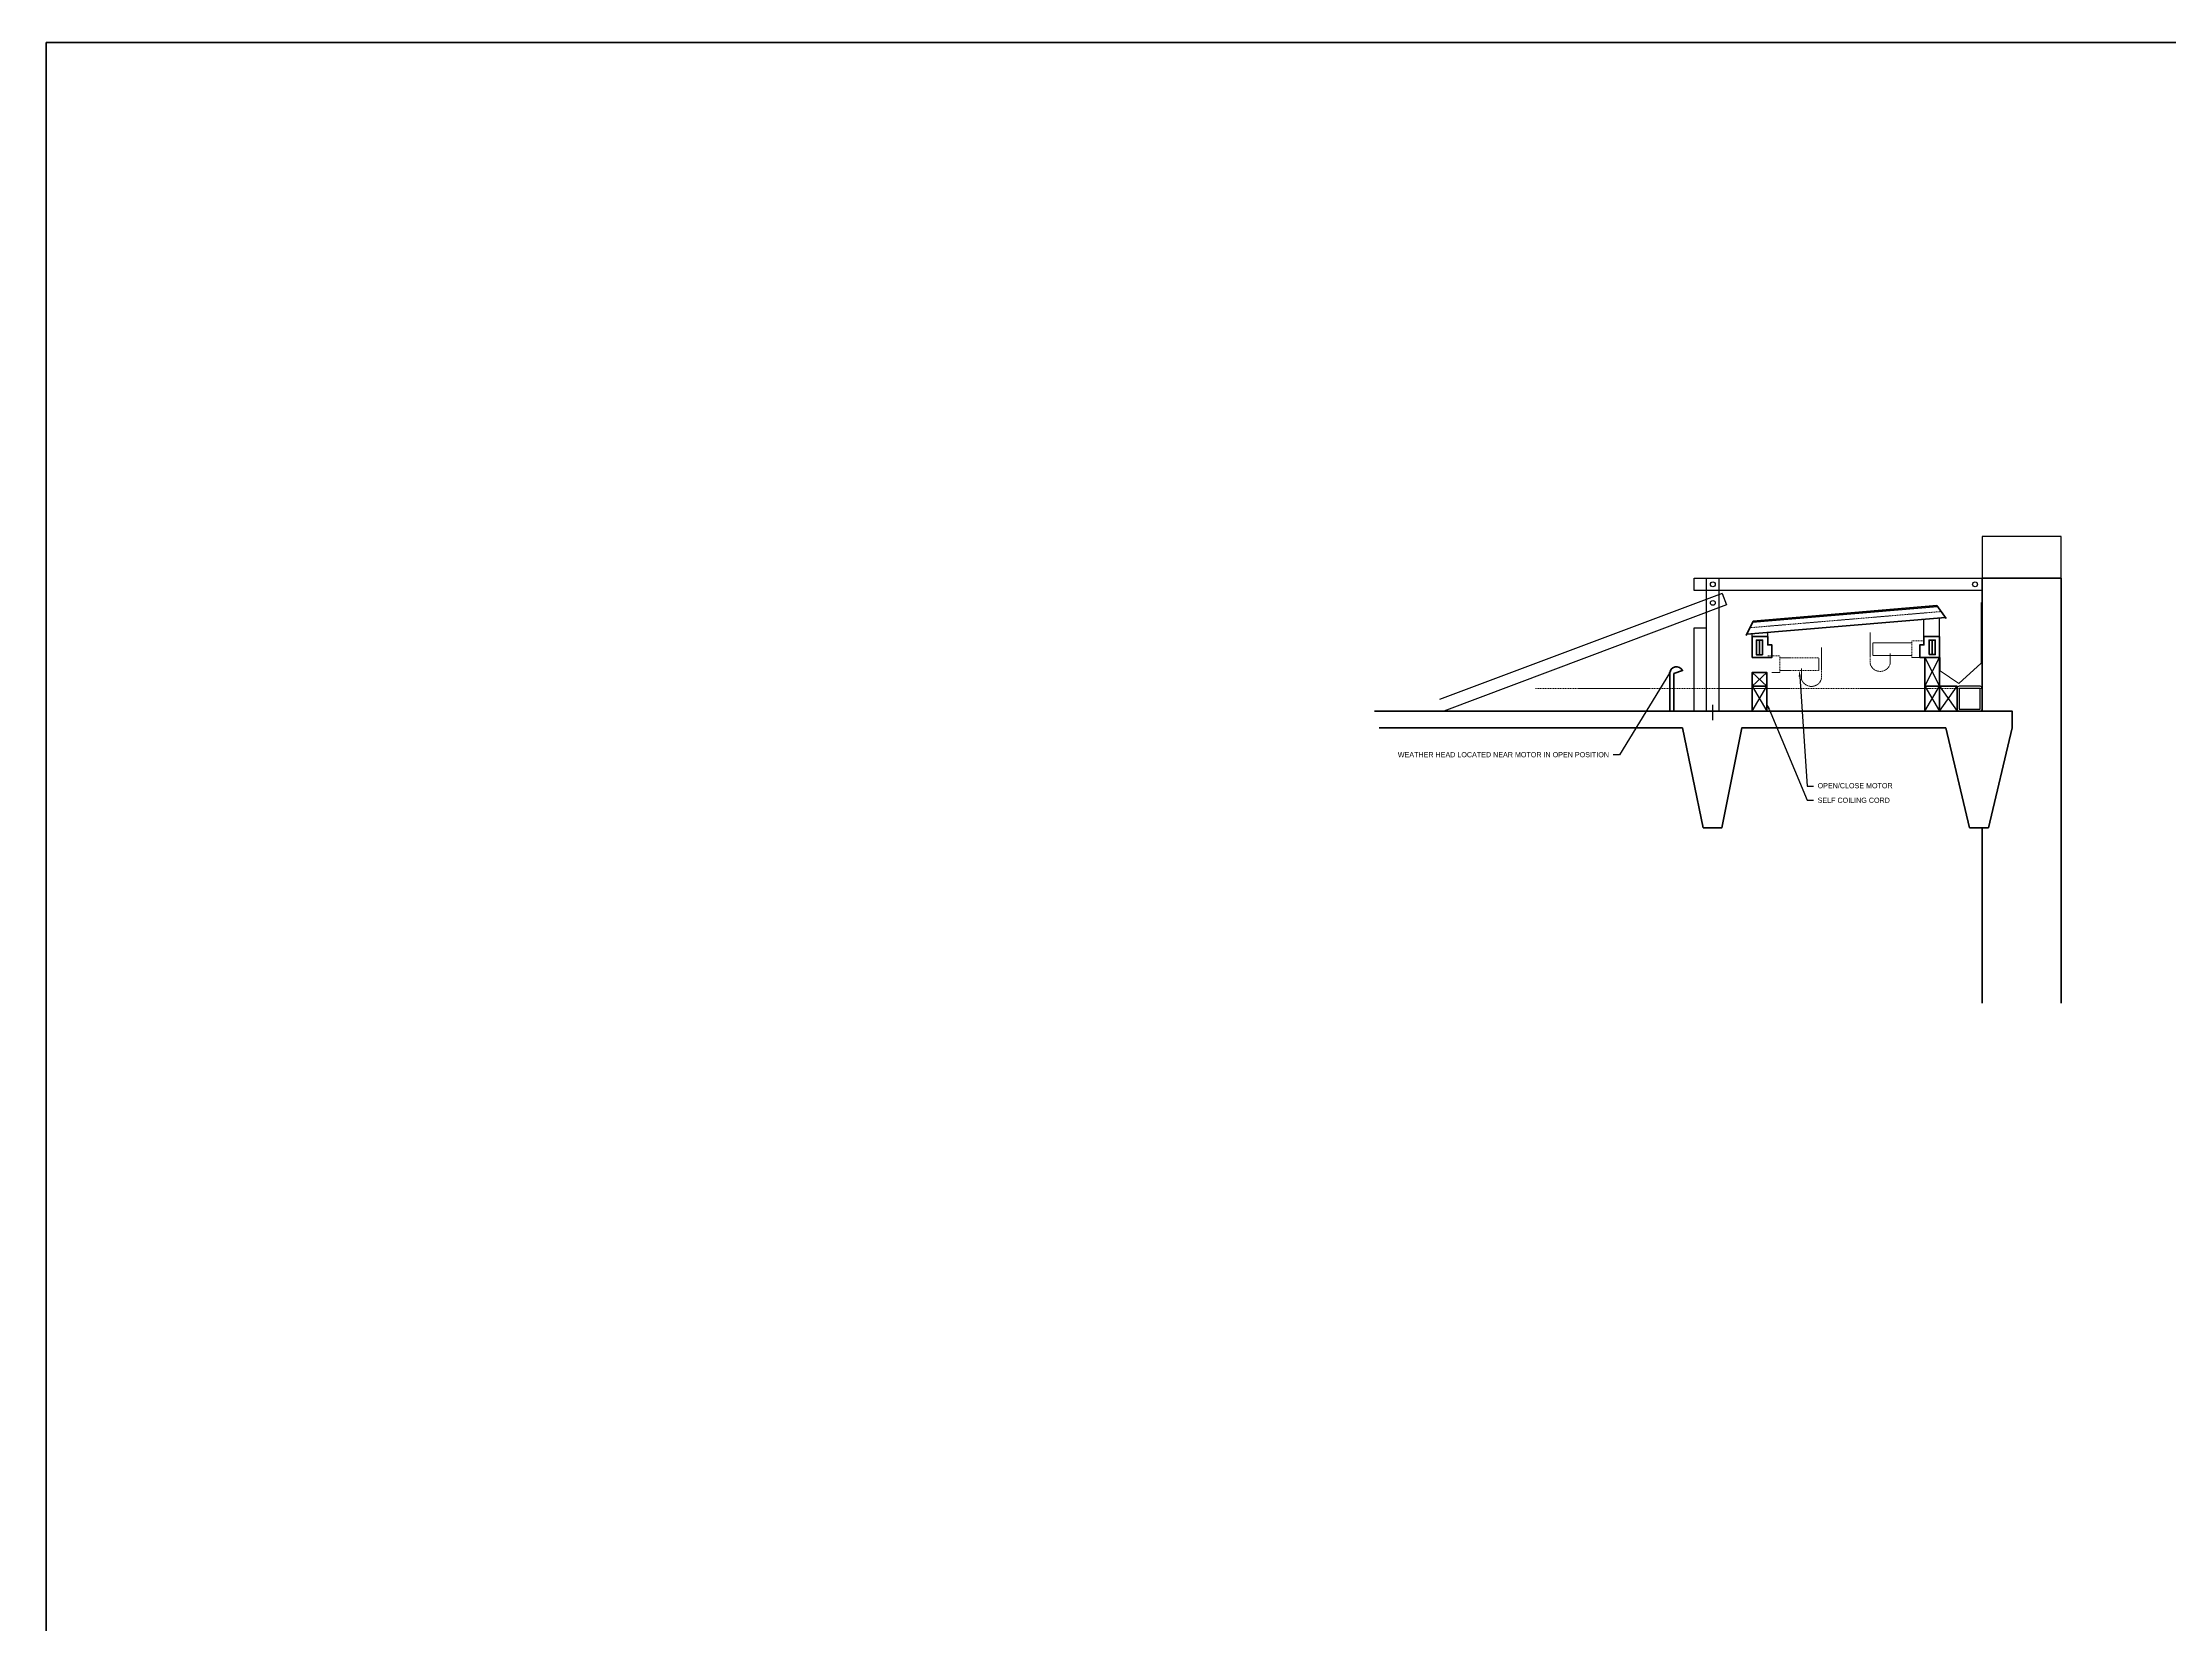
# Model space of a CAD drawing. Header units: inches. Extents: x -5536 to 8590, y -9140 to 228.
# Drawn here: x -485 to 26, y -4388 to -4008 of the extents above; entities that cross this region are included whole.
import ezdxf
from ezdxf import colors
from ezdxf.entities.mleader import LeaderData, LeaderLine
from ezdxf.math import Vec2, Vec3

# ---------------------------------------------------------------- set-up
doc = ezdxf.new("R2010")
doc.units = ezdxf.units.IN
doc.header["$LTSCALE"] = 0.125
doc.header["$MEASUREMENT"] = 0
doc.linetypes.add('DASHED', pattern=[0.75, 0.5, -0.25])
doc.layers.get('0').update_dxf_attribs({"linetype": 'CONTINUOUS'})
for name, color, linetype, lineweight in [('A-ELEV-1', 4, 'CONTINUOUS', 35), ('A-ELEV-2', 5, 'CONTINUOUS', 25), ('A-ELEV-3', 8, 'CONTINUOUS', 15), ('A-ELEV-BYND', 9, 'DASHED', 9), ('A-ELEV-CUT', 3, 'CONTINUOUS', 50), ('A-FLOR-BYND', 8, 'DASHED', 15), ('A-NOTE-REF', 8, 'CONTINUOUS', 15)]:
    doc.layers.add(name, color=color, linetype=linetype, lineweight=lineweight)
doc.styles.add('ANNOT-SM', font='swisse.ttf', dxfattribs={"width": 0.9, "height": 0.078125})

# ---------------------------------------------------------------- blocks, each defined once
blk = doc.blocks.new('skylight roller wall')
at = {"layer": 'A-ELEV-1'}
blk.add_line((-2.62, 15.67), (-2.62, 12.17), dxfattribs=at)
blk.add_lwpolyline([(-1.87, 12.17), (-3.37, 12.17), (-3.37, 15.67), (-1.87, 15.67)], close=True, dxfattribs=at)
at = {"layer": 'A-ELEV-CUT'}
blk.add_lwpolyline([(-4.38, 11.5), (0.37, 11.5), (0.37, 14.5), (-0.63, 14.5), (-0.63, 16.5), (-4.38, 16.5)], close=True, dxfattribs=at)
blk = doc.blocks.new('SMALL SKYLIGHT 02')
at = {"layer": 'A-ELEV-1'}
for p, q in [((6, 4.07), (8.05, 7.31)), ((8.05, 7.31), (52.36, 6.37)), ((54.26, 3.04), (52.36, 6.37)), ((6.18, 4.35), (54.1, 3.33))]:
    blk.add_line(p, q, dxfattribs=at)
at = {"layer": 'A-ELEV-2'}
for p, q in [((7.9, 7.06), (52.5, 6.12)), ((7.43, 3.64), (7.5, 4.32)), ((11.16, 3.24), (11.27, 4.24)), ((48.45, -0.71), (48.89, 3.44)), ((52.18, -1.11), (52.65, 3.36))]:
    blk.add_line(p, q, dxfattribs=at)
at = {"layer": 'A-ELEV-BYND'}
blk.add_line((7.12, 5.83), (53.23, 4.85), dxfattribs=at)
at = {"rotation": 353.9423042054772}
blk.add_blockref('skylight roller wall', (10.04, -13.23), dxfattribs=at)
at = {"xscale": -1, "rotation": 353.9423042054772}
blk.add_blockref('skylight roller wall', (46.09, -17.05), dxfattribs=at)
blk = doc.blocks.new('tube steel')
at = {"layer": 'A-ELEV-2'}
blk.add_lwpolyline([(-2.5, 0), (2.5, 0, 0.414214), (3, 0.5), (3, 5.5, 0.414214), (2.5, 6), (-2.5, 6, 0.414214), (-3, 5.5), (-3, 0.5, 0.414214)], format="xyb", close=True, dxfattribs=at)
blk.add_lwpolyline([(-2.5, 0.5), (2.5, 0.5), (2.5, 5.5), (-2.5, 5.5)], close=True, dxfattribs=at)
blk = doc.blocks.new('MOTOR')
at = {"layer": 'A-ELEV-BYND'}
blk.add_lwpolyline([(11.89, 6.01), (11.89, -1.5, -0.771141), (7.08, -1.5), (7.08, 0.99)], format="xyb", dxfattribs=at)
for points in [[(0, 0), (1.88, 0), (1.88, 4), (-1, 4)], [(1.88, 0.5), (11.26, 0.5), (11.26, 3.5), (1.88, 3.5)]]:
    blk.add_lwpolyline(points, dxfattribs=at)

msp = doc.modelspace()

# ---------------------------------------------------------------- linework, layer by layer
at = {"layer": 'A-ELEV-1'}
msp.add_lwpolyline([(-93.0726, -4168.5), (-93.0726, -4159.43996), (-90.95268, -4158.74002, 0.800510421), (-94.0726, -4159.43996), (-94.0726, -4168.5)], format="xyb", dxfattribs=at)
for points in [[(-70.7502, -4162.5), (-74.2502, -4162.5), (-74.2502, -4159.17925), (-70.7502, -4159.17925)], [(-29.2502, -4162.5), (-32.7502, -4162.5), (-32.7502, -4155.57508), (-29.2502, -4155.57508)], [(-70.7502, -4168.5), (-74.2502, -4168.5), (-74.2502, -4162.5), (-70.7502, -4162.5)], [(-29.2502, -4168.5), (-32.7502, -4168.5), (-32.7502, -4162.5), (-29.2502, -4162.5)], [(-25.0002, -4168.5), (-29.2502, -4168.5), (-29.2502, -4162.5), (-25.0002, -4162.5)]]:
    msp.add_lwpolyline(points, close=True, dxfattribs=at)
at = {"layer": 'A-ELEV-2'}
for p, q in [((-85.20496, -4168.5), (-85.20496, -4136.5)), ((-82.20496, -4168.5), (-82.20496, -4136.5)), ((-81.44963, -4140.16595), (-149.41495, -4165.67196)), ((-80.40195, -4142.95231), (-148.34772, -4168.5)), ((-81.44963, -4140.16595), (-80.40195, -4142.95231)), ((-88.20496, -4168.5), (-88.20496, -4148.44495)), ((-88.20496, -4148.44495), (-85.20496, -4148.44495)), ((-74.2502, -4162.5), (-70.7502, -4159.17925)), ((-74.2502, -4159.17925), (-70.7502, -4162.5)), ((-70.7502, -4159.17925), (-70.7502, -4168.5)), ((-32.7502, -4162.5), (-29.2502, -4155.57508)), ((-32.7502, -4155.57508), (-29.2502, -4162.5)), ((-29.2502, -4155.57508), (-29.2502, -4168.5)), ((-29.2502, -4155.57508), (-29.2502, -4168.5)), ((-74.2502, -4162.5), (-70.7502, -4168.5)), ((-74.2502, -4168.5), (-70.7502, -4162.5)), ((-32.7502, -4162.5), (-29.2502, -4168.5)), ((-32.7502, -4168.5), (-29.2502, -4162.5)), ((-29.2502, -4162.5), (-25.0002, -4168.5)), ((-29.2502, -4168.5), (-25.0002, -4162.5))]:
    msp.add_line(p, q, dxfattribs=at)
for points in [[(0, -4136.5), (0, -4126.5), (-19.0002, -4126.5), (-19.0002, -4136.5)], [(-19.0002, -4139.5), (-88.20496, -4139.5), (-88.20496, -4136.5), (-19.0002, -4136.5)], [(-83.7502, -4166.94188), (-83.7502, -4170.6326)]]:
    msp.add_lwpolyline(points, dxfattribs=at)
for centre in [(-83.70496, -4138), (-20.69199, -4138), (-83.70496, -4142.46157)]:
    msp.add_circle(centre, 0.57811, dxfattribs=at)
at = {"layer": 'A-ELEV-3'}
msp.add_lwpolyline([(-29.11688, -4155.57508), (-29.11688, -4158.75754), (-24.56027, -4161.82867), (-19.20214, -4156.9318), (-19.20214, -4142.39504)], dxfattribs=at)
at = {"layer": 'A-ELEV-CUT'}
for p, q in [((-19.0002, -4168.5), (-19.0002, -4136.5)), ((0, -4136.5), (-19.0002, -4136.5)), ((0, -4238.68704), (0, -4136.5)), ((-91.0002, -4172.5), (-163.88627, -4172.5)), ((-19.0002, -4196.5), (-19.0002, -4238.68704))]:
    msp.add_line(p, q, dxfattribs=at)
msp.add_lwpolyline([(44.95538, -4709.90738), (-484.16169, -4709.90738), (-484.16169, -4007.7982), (44.95538, -4007.7982)], close=True, dxfattribs=at)
for points in [[(-32.7502, -4172.5), (-27.7502, -4172.5), (-22.0002, -4196.5), (-17.5002, -4196.5), (-11.7502, -4172.5), (-11.7502, -4168.5), (-165.0002, -4168.5)], [(-91.0002, -4172.5), (-86.0002, -4196.5), (-81.5002, -4196.5), (-76.7502, -4172.5), (-32.7502, -4172.5)]]:
    msp.add_lwpolyline(points, dxfattribs=at)
at = {"layer": 'A-FLOR-BYND'}
msp.add_line((-19.0002, -4163), (-126.32045, -4163), dxfattribs=at)

# ---------------------------------------------------------------- block references
msp.add_blockref('tube steel', (-22.0002, -4168.5))
at = {"layer": 'A-ELEV-CUT', "rotation": 6.057695794522825}
msp.add_blockref('SMALL SKYLIGHT 02', (-81.25572, -4154.97954), dxfattribs=at)
at = {"layer": 'A-ELEV-CUT', "xscale": -1}
msp.add_blockref('MOTOR', (-34.0002, -4155.57508), dxfattribs=at)
at = {"layer": 'A-ELEV-CUT'}
msp.add_blockref('MOTOR', (-69.5002, -4159.17925), dxfattribs=at)

# ---------------------------------------------------------------- leaders
at = {"layer": 'A-NOTE-REF'}
ml = msp.add_multileader_mtext('Standard', dxfattribs=at)
ml.set_content('WEATHER HEAD LOCATED NEAR MOTOR IN OPEN POSITION', color=256, style='ANNOT-SM')
ml.set_leader_properties()
ml.build(insert=Vec2(0, 0))
ml.multileader.update_dxf_attribs({"dogleg_length": 0.09375, "arrow_head_size": 1.5, "scale": 16})
ctx = ml.context
ctx.base_point, ctx.scale, ctx.char_height, ctx.arrow_head_size, ctx.landing_gap_size, ctx.plane_origin = Vec3(-132.48425, -4178.95106), 16, 1.25, 1.5, 1, Vec3(-83.3752, -4174.25206)
ctx.text_align_type = 2
notes = []
notes.append((ctx, [(0, (1, 1, 0), (-106.14424, -4178.95106), (-1, 0), 1.5, [(0, [(-93.34817, -4158.08014)], 0, [])])]))
ctx.mtext.insert, ctx.mtext.width, ctx.mtext.alignment, ctx.mtext.flow_direction = Vec3(-108.64424, -4178.30958), 23.5251956, 3, 5
ml = msp.add_multileader_mtext('Standard', dxfattribs=at)
ml.set_content('OPEN/CLOSE MOTOR', color=256, style='ANNOT-SM')
ml.set_leader_properties()
ml.build(insert=Vec2(0, 0))
ml.multileader.update_dxf_attribs({"dogleg_length": 0.09375, "arrow_head_size": 1.5, "scale": 16})
ctx = ml.context
ctx.base_point, ctx.scale, ctx.char_height, ctx.arrow_head_size, ctx.landing_gap_size, ctx.plane_origin = Vec3(-59.52409, -4186.47007), 16, 1.25, 1.5, 1, Vec3(-83.3752, -4174.75768)
notes.append((ctx, [(1, (1, 1, 0), (-61.02409, -4186.47007), (1, 0), 1.5, [(0, [(-62.92695, -4158.67925)], 0, [])])]))
ctx.mtext.insert, ctx.mtext.width, ctx.mtext.flow_direction = Vec3(-58.52409, -4185.76478), 18.4050437, 5
ml = msp.add_multileader_mtext('Standard', dxfattribs=at)
ml.set_content('SELF COILING CORD', color=256, style='ANNOT-SM')
ml.set_leader_properties()
ml.build(insert=Vec2(0, 0))
ml.multileader.update_dxf_attribs({"dogleg_length": 0.09375, "arrow_head_size": 1.5, "scale": 16})
ctx = ml.context
ctx.base_point, ctx.scale, ctx.char_height, ctx.arrow_head_size, ctx.landing_gap_size, ctx.plane_origin = Vec3(-59.52409, -4189.90833), 16, 1.25, 1.5, 1, Vec3(-83.3752, -4170.75487)
notes.append((ctx, [(1, (1, 1, 0), (-61.02409, -4189.90833), (1, 0), 1.5, [(0, [(-70.7502, -4166.5987)], 0, [])])]))
ctx.mtext.insert, ctx.mtext.width, ctx.mtext.flow_direction = Vec3(-58.52409, -4189.26685), 18.4050437, 5
for ctx, leaders in notes:
    for number, flags, end, landing, length, lines in leaders:
        leader = LeaderData()
        leader.index, (leader.has_last_leader_line, leader.has_dogleg_vector, leader.attachment_direction) = number, flags
        leader.last_leader_point, leader.dogleg_vector, leader.dogleg_length = Vec3(end), Vec3(landing), length
        for number, points, colour, breaks in lines:
            line = LeaderLine()
            line.index, line.vertices, line.color, line.breaks = number, Vec3.list(points), colors.encode_raw_color(colour), breaks
            leader.lines.append(line)
        ctx.leaders.append(leader)

doc.saveas('drawing.dxf')
